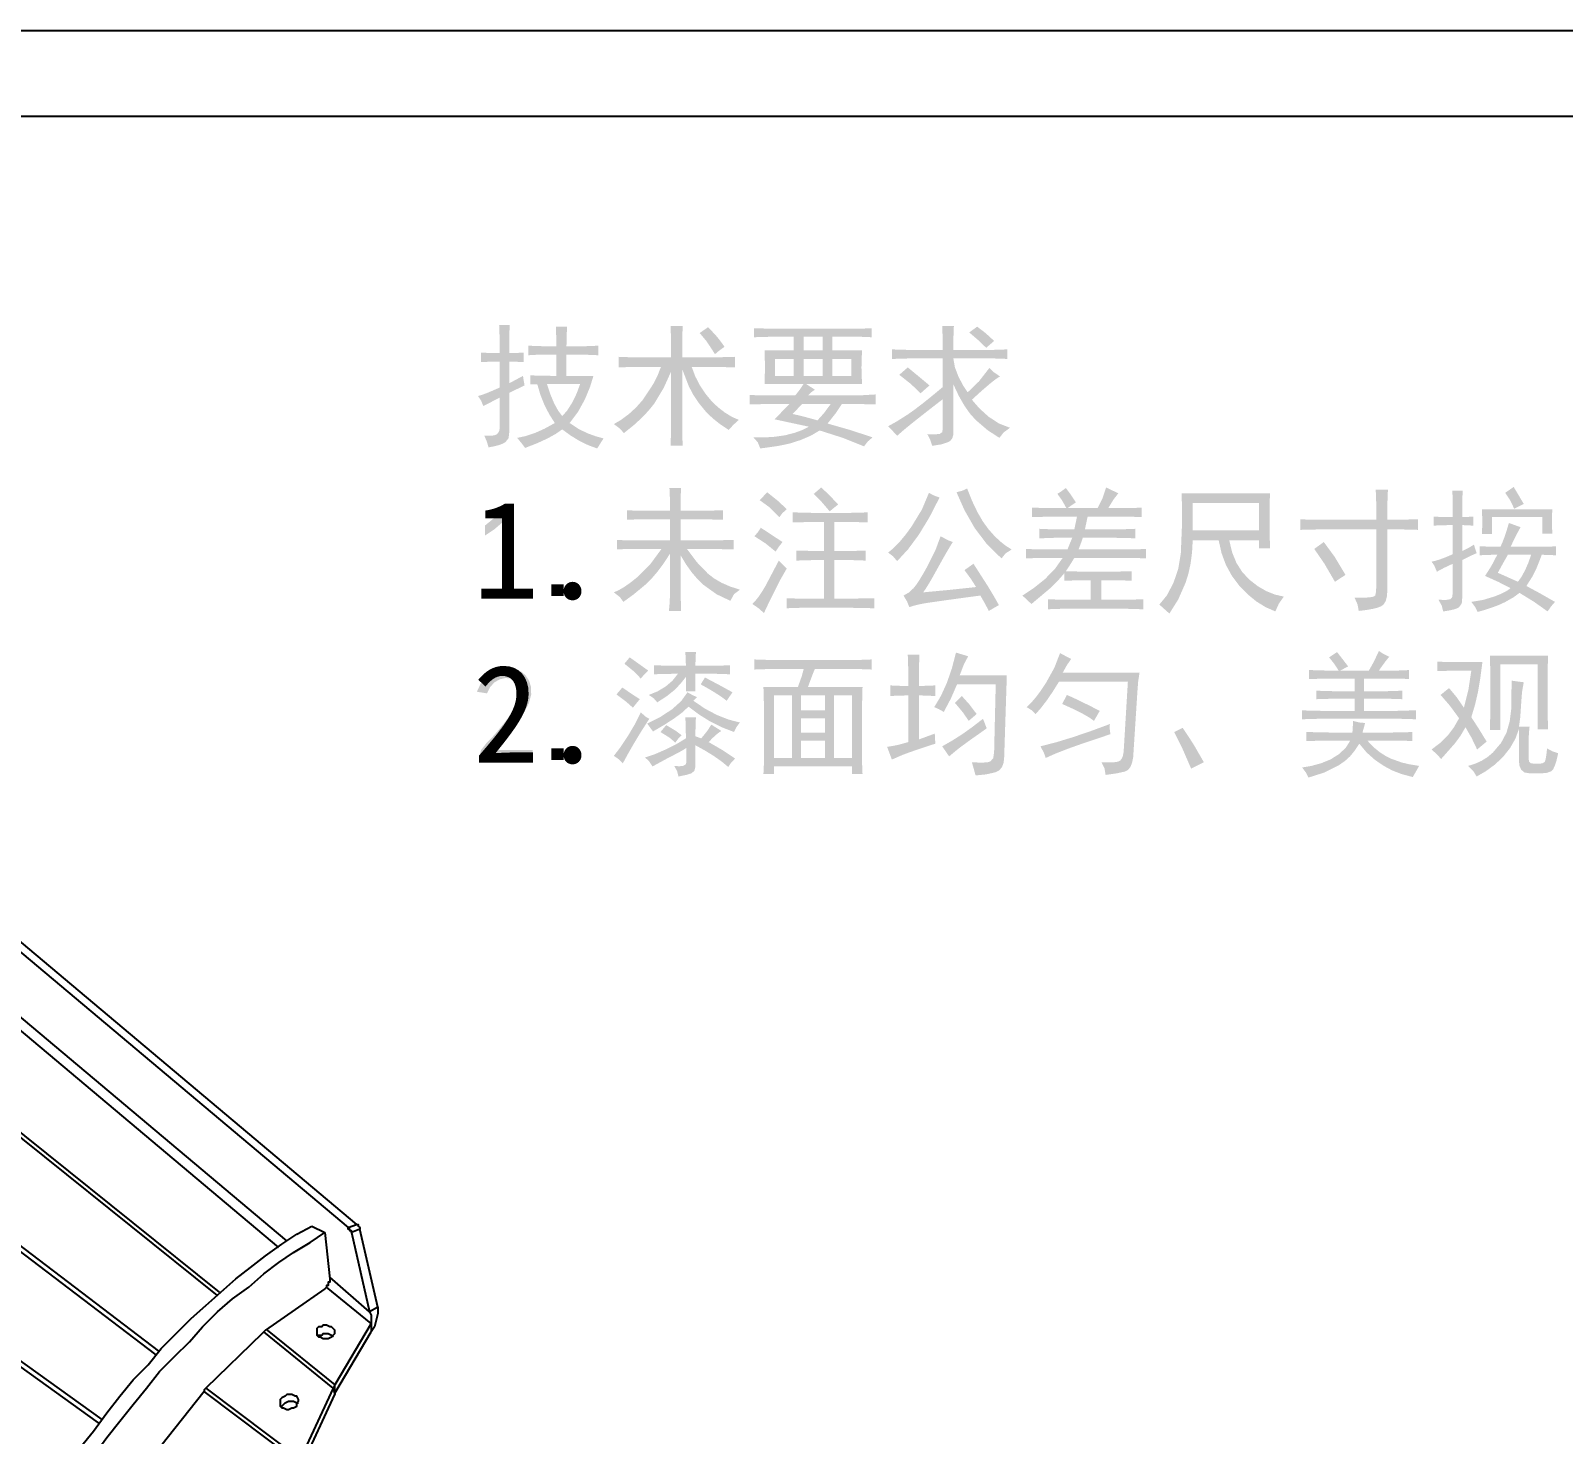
# Model space of a CAD drawing. Extents: x 3 to 592, y 5 to 207.
# Drawn here: x 522.35 to 555.05, y 176.71 to 206.65 of the extents above; entities that cross this region are included whole.
import ezdxf

# ---------------------------------------------------------------- set-up
doc = ezdxf.new("R2010")
doc.units = 0
doc.layers.get('0').update_dxf_attribs({"linetype": 'CONTINUOUS'})
picture_1 = doc.add_image_def('image5.jpg', size_in_pixel=(760, 1236))

msp = doc.modelspace()

# ---------------------------------------------------------------- hatches: boundary and pattern name
h = msp.add_hatch(color=7)
h.paths.add_polyline_path([(533.017078, 199.300042), (533.274219, 199.291636), (533.571049, 199.289017), (533.571049, 199.741014), (533.311426, 199.741014), (533.124702, 199.73812), (532.971878, 199.729438), (532.971878, 199.932837), (533.288827, 199.921812), (533.571049, 199.921812), (533.568224, 200.110673), (533.560025, 200.339634), (533.797047, 200.339634), (533.786023, 199.921812), (534.181244, 199.921812), (534.464018, 199.932837), (534.464018, 199.729438), (534.181244, 199.741014), (533.786023, 199.741014), (533.786023, 199.289017), (534.362043, 199.289017), (534.288593, 199.051581), (534.181244, 198.791821), (534.037377, 198.52896), (533.853822, 198.283049), (534.037239, 198.161507), (534.226444, 198.068076), (534.409999, 198.000621), (534.577017, 197.955076), (534.441418, 197.740654), (534.254659, 197.808556), (534.068107, 197.89899), (533.881762, 198.011955), (533.695624, 198.147451), (533.556907, 198.050729), (533.378813, 197.952458), (533.161238, 197.85274), (532.904078, 197.751678), (532.838828, 197.839321), (532.734304, 197.966652), (532.912416, 198.003514), (533.107477, 198.068076), (533.316663, 198.161507), (533.537425, 198.283049), (533.416407, 198.474459), (533.313838, 198.67579), (533.229769, 198.887044), (533.164252, 199.108219), (533.017078, 199.108219)])
h.paths.add_polyline_path([(532.858879, 199.289017), (532.87259, 199.19848), (532.892503, 199.085619), (532.565081, 198.92742), (532.565081, 198.079651), (532.550612, 197.961002), (532.485706, 197.876253), (532.429051, 197.843791), (532.349969, 197.814172), (532.248356, 197.787343), (532.124109, 197.763253), (532.090071, 197.881971), (532.033709, 198.011852), (532.135624, 198.009983), (532.215679, 198.015917), (532.273927, 198.029602), (532.31042, 198.050988), (532.348867, 198.106385), (532.361683, 198.17005), (532.361683, 198.825445), (532.01111, 198.644647), (531.965979, 198.760402), (531.898111, 198.859621), (531.969303, 198.879266), (532.070365, 198.915914), (532.201193, 198.969614), (532.361683, 199.040419), (532.361683, 199.593839), (532.143746, 199.591014), (531.96591, 199.582815), (531.96591, 199.786214), (532.143746, 199.777532), (532.361683, 199.774638), (532.360959, 199.964609), (532.358789, 200.12776), (532.355171, 200.264143), (532.350107, 200.373809), (532.576105, 200.373809), (532.571127, 200.272515), (532.567699, 200.138922), (532.565718, 199.972981), (532.565081, 199.774638), (532.703229, 199.777532), (532.869903, 199.786214), (532.869903, 199.582815), (532.703229, 199.591014), (532.565081, 199.593839), (532.565081, 199.130819)])
h.paths.add_polyline_path([(533.36765, 199.119243), (533.443313, 198.893917), (533.523162, 198.70404), (533.607248, 198.54951), (533.695624, 198.430224), (533.798425, 198.54591), (533.904534, 198.712446), (534.002099, 198.910057), (534.079821, 199.119243)])
h = msp.add_hatch(color=7)
h.paths.add_polyline_path([(536.017735, 199.684239), (536.017735, 199.899213), (536.014842, 200.147742), (536.00616, 200.351209), (536.266334, 200.351209), (536.257652, 200.136373), (536.254758, 199.899213), (536.254758, 199.684239), (536.966928, 199.684239), (537.384749, 199.695814), (537.384749, 199.469816), (536.977952, 199.48084), (536.458156, 199.48084), (536.535878, 199.274548), (536.633443, 199.085619), (536.747958, 198.913157), (536.876529, 198.757646), (537.01764, 198.620669), (537.170327, 198.503536), (537.322807, 198.411483), (537.464124, 198.350849), (537.342581, 198.240537), (537.24915, 198.136426), (537.059808, 198.261828), (536.898577, 198.390536), (536.754572, 198.533163), (536.616355, 198.701422), (536.493296, 198.883323), (536.395869, 199.068531), (536.254758, 199.435641), (536.254758, 198.19265), (536.257652, 198.00882), (536.266334, 197.796878), (536.00616, 197.796878), (536.014842, 198.00882), (536.017735, 198.19265), (536.017735, 199.379417), (535.858985, 199.028844), (535.661099, 198.700871), (535.542174, 198.552456), (535.400926, 198.401561), (535.227362, 198.242122), (535.011216, 198.068627), (534.923642, 198.167019), (534.796794, 198.26045), (534.956302, 198.353881), (535.118703, 198.475424), (535.27387, 198.618051), (535.412501, 198.774734), (535.644011, 199.124755), (535.73448, 199.307139), (535.80221, 199.48084), (535.327614, 199.48084), (535.129659, 199.478015), (534.898217, 199.469816), (534.898217, 199.695814), (535.126834, 199.687133), (535.31659, 199.684239)])
h.paths.add_polyline_path([(536.808729, 200.328609), (536.977952, 200.147811), (537.062771, 200.04308), (537.158751, 199.910237), (537.034314, 199.819769), (536.955353, 199.752038), (536.852069, 199.912786), (536.769042, 200.03426), (536.627931, 200.204035)])
h = msp.add_hatch(color=7)
h.paths.add_polyline_path([(539.91026, 200.294434), (540.090989, 200.297328), (540.294457, 200.30601), (540.294457, 200.113635), (540.090989, 200.122317), (539.91026, 200.125211), (539.458263, 200.125211), (539.458263, 199.831413), (540.091058, 199.831413), (540.080034, 199.469816), (540.091058, 199.119243), (538.892716, 199.119243), (539.003442, 199.04855), (539.085642, 198.99522), (538.997585, 198.930038), (538.938467, 198.870645), (540.000659, 198.870645), (540.384856, 198.893245), (540.384856, 198.678822), (539.989635, 198.689846), (539.661662, 198.689846), (539.528888, 198.489411), (539.35684, 198.272025), (539.850797, 198.130638), (540.317057, 197.977676), (540.215288, 197.890446), (540.136258, 197.785853), (539.683986, 197.966514), (539.187065, 198.124851), (539.007507, 198.01757), (538.78578, 197.921452), (538.548207, 197.845385), (538.322208, 197.797429), (538.111438, 197.766354), (537.920924, 197.740654), (537.867249, 197.873428), (537.7743, 197.977676), (537.994235, 197.975196), (538.225746, 197.989252), (538.451813, 198.02198), (538.655142, 198.074139), (538.827535, 198.137735), (538.961067, 198.204226), (538.226297, 198.362424), (538.542695, 198.689846), (538.068098, 198.689846), (537.694925, 198.678822), (537.694925, 198.88222), (537.901149, 198.873539), (538.068098, 198.870645), (538.666718, 198.870645), (538.768279, 199.000525), (538.847517, 199.119243), (538.011323, 199.119243), (538.022899, 199.469816), (538.011323, 199.831413), (538.633094, 199.831413), (538.633094, 200.125211), (538.192122, 200.125211), (537.785325, 200.113635), (537.785325, 200.30601), (538.181097, 200.294434)])
h.paths.add_polyline_path([(538.610494, 198.475424), (538.711349, 198.453926), (538.833598, 198.424161), (538.977138, 198.386127), (539.141866, 198.339825), (539.280358, 198.494992), (539.424639, 198.689846), (538.813892, 198.689846)])
h.paths.add_polyline_path([(539.254865, 199.289017), (539.254865, 199.650615), (538.847517, 199.650615), (538.847517, 199.289017)])
h.paths.add_polyline_path([(539.86506, 199.289017), (539.86506, 199.650615), (539.458263, 199.650615), (539.458263, 199.289017)])
h.paths.add_polyline_path([(538.633094, 199.289017), (538.633094, 199.650615), (538.237321, 199.650615), (538.237321, 199.289017)])
h.paths.add_polyline_path([(539.254865, 199.831413), (539.254865, 200.125211), (538.847517, 200.125211), (538.847517, 199.831413)])
h = msp.add_hatch(color=7)
h.paths.add_polyline_path([(540.729207, 199.854013), (541.113405, 199.842437), (541.81455, 199.842437), (541.811381, 200.13341), (541.802424, 200.351209), (542.051573, 200.351209), (542.043167, 200.13341), (542.040549, 199.842437), (542.842567, 199.842437), (543.19314, 199.854013), (543.19314, 199.650615), (543.003797, 199.658814), (542.842567, 199.661639), (542.040549, 199.661639), (542.072726, 199.475121), (542.147484, 199.277442), (542.244981, 199.090993), (542.345371, 198.938444), (542.585425, 199.170024), (542.808943, 199.45824), (542.904785, 199.367634), (543.034941, 199.277442), (542.946592, 199.220916), (542.817211, 199.119174), (542.646903, 198.972267), (542.43577, 198.780246), (542.59831, 198.593866), (542.791855, 198.418648), (543.010481, 198.274712), (543.249364, 198.181626), (543.113627, 198.082407), (543.023365, 197.966652), (542.773252, 198.129123), (542.520657, 198.345337), (542.395178, 198.484148), (542.273368, 198.657531), (542.155176, 198.865538), (542.040549, 199.108219), (542.040549, 198.102251), (542.037861, 198.024538), (542.019051, 197.960933), (541.984118, 197.911487), (541.933062, 197.876253), (541.787403, 197.828297), (541.588001, 197.796878), (541.551069, 197.915871), (541.486026, 198.046027), (541.648428, 198.041548), (541.751712, 198.051539), (541.804215, 198.089504), (541.81455, 198.17005), (541.81455, 198.791821), (541.604012, 198.628532), (541.425461, 198.489273), (541.278847, 198.374095), (541.164116, 198.283049), (540.984558, 198.135875), (540.842207, 198.011852), (540.649832, 198.21525), (540.830493, 198.315709), (541.056629, 198.458336), (541.197069, 198.556745), (541.370271, 198.688331), (541.576133, 198.853196), (541.81455, 199.051444), (541.81455, 199.661639), (541.113405, 199.661639), (540.729207, 199.650615)])
h.paths.add_polyline_path([(541.068205, 199.469816), (541.307984, 199.27193), (541.531226, 199.085619), (541.339403, 198.915845), (541.14131, 199.110837), (540.887406, 199.311617)])
h.paths.add_polyline_path([(542.548769, 200.339634), (542.729361, 200.201279), (542.910366, 200.034812), (542.741143, 199.887637), (542.58825, 200.037361), (542.379546, 200.21561)])
h = msp.add_hatch(color=7)
h.dxf.hatch_style = 2
h.paths.add_polyline_path([(535.995136, 196.410618), (535.994326, 196.568128), (535.991966, 196.70166), (535.988159, 196.811214), (535.983009, 196.89679), (536.232158, 196.89679), (536.22718, 196.815555), (536.223752, 196.707448), (536.221771, 196.572469), (536.221134, 196.410618), (536.71833, 196.410618), (537.125127, 196.422194), (537.125127, 196.218796), (536.71833, 196.22982), (536.221134, 196.22982), (536.221134, 195.777823), (536.887553, 195.777823), (537.351125, 195.789399), (537.351125, 195.586), (536.899129, 195.597025), (536.356733, 195.597025), (536.569778, 195.31308), (536.802666, 195.071717), (536.936525, 194.967425), (537.095086, 194.875277), (537.278451, 194.795222), (537.486724, 194.727207), (537.362287, 194.633845), (537.283326, 194.489633), (536.987668, 194.630606), (536.712267, 194.828631), (536.582042, 194.952852), (536.456778, 195.09976), (536.336476, 195.269301), (536.221134, 195.461426), (536.221134, 194.670432), (536.232158, 194.274659), (535.971985, 194.274659), (535.989348, 194.464071), (535.995136, 194.670432), (535.995136, 195.495601), (535.859855, 195.28837), (535.726074, 195.108166), (535.593842, 194.954936), (535.463213, 194.828631), (535.217646, 194.625094), (535.000192, 194.467033), (534.926605, 194.568733), (534.796794, 194.670432), (534.899423, 194.715606), (535.015488, 194.783362), (535.144989, 194.873753), (535.287926, 194.986829), (535.569046, 195.263402), (535.813786, 195.597025), (535.24879, 195.597025), (535.028373, 195.5942), (534.864593, 195.586), (534.864593, 195.789399), (535.050628, 195.780717), (535.27139, 195.777823), (535.995136, 195.777823), (535.995136, 196.22982), (535.519988, 196.22982), (535.274077, 196.226995), (535.079016, 196.218796), (535.079016, 196.422194), (535.268358, 196.413512), (535.497388, 196.410618)])
h = msp.add_hatch(color=7)
h.paths.add_polyline_path([(539.718437, 196.365419), (539.949878, 196.368313), (540.215633, 196.376994), (540.215633, 196.16202), (539.941128, 196.170702), (539.729461, 196.173596), (539.503463, 196.173596), (539.503463, 195.551825), (539.718437, 195.551825), (539.927278, 195.554719), (540.170433, 195.563401), (540.170433, 195.348427), (539.933066, 195.357108), (539.718437, 195.360002), (539.503463, 195.360002), (539.503463, 194.534833), (539.786236, 194.534833), (540.351232, 194.546408), (540.351232, 194.331434), (539.797261, 194.342459), (538.972642, 194.342459), (538.703649, 194.33984), (538.485919, 194.331434), (538.485919, 194.546408), (538.70048, 194.537727), (538.983667, 194.534833), (539.277465, 194.534833), (539.277465, 195.360002), (539.096666, 195.360002), (538.689318, 195.348427), (538.689318, 195.563401), (539.108241, 195.551825), (539.277465, 195.551825), (539.277465, 196.173596), (539.063042, 196.173596), (538.610494, 196.16202), (538.610494, 196.376994), (539.074066, 196.365419)])
h.paths.add_polyline_path([(538.485919, 195.179203), (538.354592, 194.948933), (538.209209, 194.66492), (538.138817, 194.521147), (538.080569, 194.400681), (538.034414, 194.303469), (538.000299, 194.22946), (537.881581, 194.334122), (537.751701, 194.421834), (537.815797, 194.488617), (537.88413, 194.575761), (537.956804, 194.683368), (538.033923, 194.811543), (538.316696, 195.348427)])
h.paths.add_polyline_path([(537.932499, 196.049021), (538.178066, 195.888135), (538.39552, 195.744199), (538.324896, 195.653662), (538.248897, 195.540801), (538.028273, 195.718568), (537.7969, 195.868223), (537.8647, 195.947253)])
h.paths.add_polyline_path([(538.068098, 196.806391), (538.308015, 196.614224), (538.485919, 196.444794), (538.395451, 196.362594), (538.327721, 196.275019), (538.127285, 196.478349), (537.909899, 196.636617)])
h.paths.add_polyline_path([(539.063042, 196.772216), (539.221241, 196.907815), (539.384883, 196.755335), (539.582838, 196.546217), (539.402039, 196.399594), (539.220965, 196.611123)])
h = msp.add_hatch(color=7)
h.paths.add_polyline_path([(542.526169, 194.783431), (542.418613, 194.952861), (542.277571, 195.145028), (542.469945, 195.280627), (542.785792, 194.788943), (542.916016, 194.570111), (543.012341, 194.399234), (542.797367, 194.274659), (542.71813, 194.42459), (542.616569, 194.602632), (542.265789, 194.555297), (541.97082, 194.514989), (541.731661, 194.481709), (541.548313, 194.455458), (541.403826, 194.432324), (541.28125, 194.40764), (541.180584, 194.381509), (541.101829, 194.354034), (541.053873, 194.472752), (540.977806, 194.602632), (541.087704, 194.664575), (541.192228, 194.760831), (541.249072, 194.832661), (541.317905, 194.935704), (541.398727, 195.06996), (541.491538, 195.235427), (541.659728, 195.574356), (541.7688, 195.868223), (541.918523, 195.786367), (542.028973, 195.744199), (541.961596, 195.635894), (541.883521, 195.503663), (541.794801, 195.347557), (541.695488, 195.167628), (541.598018, 194.99235), (541.515585, 194.851024), (541.448139, 194.7437), (541.395627, 194.670432), (541.938367, 194.721144)])
h.paths.add_polyline_path([(542.334346, 196.885215), (542.443272, 196.61474), (542.555866, 196.379613), (542.672078, 196.179831), (542.791855, 196.015397), (542.913717, 195.878231), (543.03625, 195.761011), (543.159507, 195.663636), (543.283539, 195.586), (543.150421, 195.498082), (543.068565, 195.393626), (542.754855, 195.698793), (542.491994, 196.049021), (542.277433, 196.424812), (542.108348, 196.806391), (542.226722, 196.837328)])
h.paths.add_polyline_path([(541.7462, 196.693392), (541.528401, 196.269576), (541.305227, 195.902398), (541.076198, 195.591581), (540.842207, 195.337402), (540.748707, 195.444545), (540.649832, 195.518201), (540.76992, 195.620408), (540.89285, 195.746749), (541.01857, 195.89717), (541.147029, 196.071621), (541.370202, 196.438799), (541.520201, 196.794815), (541.616044, 196.74121)])
h = msp.add_hatch(color=7)
h.dxf.hatch_style = 2
h.paths.add_polyline_path([(545.560451, 196.783791), (545.455445, 196.648123), (545.345477, 196.467394), (545.616675, 196.467394), (545.862379, 196.470012), (546.057648, 196.478418), (546.057648, 196.275019), (545.856798, 196.283701), (545.616675, 196.286595), (544.905056, 196.286595), (544.848281, 196.015397), (545.470052, 196.015397), (545.707212, 196.018015), (545.922049, 196.026421), (545.922049, 195.823023), (545.704319, 195.831705), (545.458477, 195.834598), (544.803082, 195.834598), (544.763394, 195.721255), (544.712131, 195.586), (545.74125, 195.586), (545.966973, 195.588619), (546.148047, 195.597025), (546.148047, 195.393626), (545.975379, 195.402308), (545.752274, 195.405202), (544.621732, 195.405202), (544.525751, 195.249346), (544.440933, 195.122428), (544.825681, 195.111404), (545.470052, 195.111404), (545.842674, 195.122428), (545.842674, 194.91903), (545.492652, 194.930605), (545.198854, 194.930605), (545.198854, 194.512233), (545.684475, 194.512233), (545.743696, 194.512948), (545.831236, 194.515058), (545.947094, 194.518512), (546.091272, 194.523257), (546.091272, 194.308835), (545.96053, 194.313813), (545.85108, 194.317241), (545.76292, 194.319222), (545.69605, 194.319859), (544.373134, 194.319859), (544.203566, 194.317241), (544.056736, 194.308835), (544.056736, 194.523257), (544.384709, 194.512233), (544.972856, 194.512233), (544.972856, 194.930605), (544.825681, 194.930605), (544.407309, 194.91903), (544.407309, 195.077229), (544.27295, 194.921786), (544.096424, 194.749807), (543.706714, 194.421834), (543.51434, 194.602632), (543.758529, 194.763863), (543.994449, 194.953205), (544.204875, 195.167835), (544.373134, 195.405202), (544.023112, 195.405202), (543.785469, 195.402308), (543.593715, 195.393626), (543.593715, 195.597025), (543.788294, 195.588619), (544.034136, 195.586), (544.475108, 195.586), (544.576532, 195.834598), (544.203911, 195.834598), (543.875937, 195.823023), (543.875937, 196.026421), (544.067829, 196.018015), (544.192335, 196.015397), (544.621732, 196.015397), (544.678507, 196.286595), (544.101936, 196.286595), (543.717739, 196.275019), (543.717739, 196.478418), (544.068312, 196.467394), (544.452509, 196.467394), (544.359009, 196.633861), (544.260134, 196.772216), (544.344953, 196.825821), (544.440933, 196.89679), (544.539738, 196.763741), (544.655907, 196.591417), (544.475108, 196.467394), (545.119479, 196.467394), (545.221041, 196.673341), (545.300278, 196.907815)])
h = msp.add_hatch(color=7)
h.paths.add_polyline_path([(551.063469, 196.218796), (551.063469, 196.557793), (551.051893, 196.862615), (551.312067, 196.862615), (551.300491, 196.557793), (551.300491, 196.218796), (551.50389, 196.218796), (551.955886, 196.22982), (551.955886, 196.003822), (551.515465, 196.015397), (551.300491, 196.015397), (551.300491, 194.727207), (551.292016, 194.594597), (551.266591, 194.49108), (551.224217, 194.416606), (551.164892, 194.371122), (551.08438, 194.341864), (550.978444, 194.316069), (550.847082, 194.293685), (550.690296, 194.274659), (550.662046, 194.41894), (550.599896, 194.557433), (550.784295, 194.555968), (550.919188, 194.563083), (551.004678, 194.578672), (551.040869, 194.602632), (551.05775, 194.678976), (551.063469, 194.795006), (551.063469, 196.015397), (549.932926, 196.015397), (549.446754, 196.003822), (549.446754, 196.22982), (549.62459, 196.221414), (549.842527, 196.218796)])
h.paths.add_polyline_path([(549.94395, 195.744199), (550.172636, 195.433383), (550.407522, 195.043605), (550.181524, 194.89643), (549.958144, 195.280627), (549.740552, 195.597025)])
h = msp.add_hatch(color=7)
h.paths.add_polyline_path([(554.142399, 196.060597), (554.052, 195.896335), (554.004044, 195.795944), (553.927976, 195.642224), (554.594396, 195.642224), (554.760931, 195.645118), (554.899769, 195.6538), (554.899769, 195.461426), (554.594396, 195.473001), (554.543477, 195.338574), (554.481396, 195.184716), (554.393822, 195.008189), (554.266974, 194.806031), (554.560496, 194.647694), (554.877169, 194.467033), (554.797863, 194.376496), (554.71897, 194.263635), (554.427653, 194.469789), (554.119799, 194.659407), (553.991228, 194.564598), (553.808914, 194.461521), (553.694089, 194.408174), (553.5588, 194.35555), (553.403047, 194.303546), (553.22683, 194.252059), (553.170193, 194.36244), (553.091231, 194.467033), (553.340932, 194.508099), (553.59394, 194.585545), (553.710315, 194.632467), (553.80478, 194.677322), (553.877333, 194.72011), (553.927976, 194.760831), (553.667872, 194.893605), (553.385029, 195.021005), (553.523591, 195.241008), (553.645203, 195.473001), (553.438566, 195.470107), (553.27203, 195.461426), (553.27203, 195.6538), (553.566379, 195.642224), (553.713002, 195.642224), (553.754042, 195.73327), (553.797821, 195.848448), (553.84439, 195.987707), (553.893801, 196.150996)])
h.paths.add_polyline_path([(552.695459, 196.557793), (552.692634, 196.712753), (552.684435, 196.840015), (552.910433, 196.840015), (552.901751, 196.715578), (552.898857, 196.568817), (552.898857, 196.275019), (553.136431, 196.286595), (553.136431, 196.094221), (552.898857, 196.105796), (552.898857, 195.551825), (553.034525, 195.619624), (553.147455, 195.687424), (553.204231, 195.506625), (553.071181, 195.447163), (552.898857, 195.360002), (552.898857, 194.569008), (552.887695, 194.43589), (552.831058, 194.354034), (552.780105, 194.327274), (552.706621, 194.303254), (552.610606, 194.282023), (552.49206, 194.263635), (552.460986, 194.387934), (552.390637, 194.512233), (552.555726, 194.509339), (552.644747, 194.523809), (552.682712, 194.56887), (552.695459, 194.659407), (552.695459, 195.280627), (552.50901, 195.192915), (552.356461, 195.111404), (552.299962, 195.24404), (552.243462, 195.325827), (552.326877, 195.344112), (552.42998, 195.376607), (552.552823, 195.423263), (552.695459, 195.484026), (552.695459, 196.105796), (552.475111, 196.102902), (552.288662, 196.094221), (552.288662, 196.286595), (552.463948, 196.277913), (552.695459, 196.275019)])
h.paths.add_polyline_path([(554.820394, 196.444794), (554.811988, 196.286319), (554.809369, 196.150996), (554.820394, 195.924998), (554.605971, 195.924998), (554.605971, 196.275019), (553.532204, 196.275019), (553.532204, 195.913422), (553.31723, 195.913422), (553.328254, 196.16202), (553.31723, 196.444794)])
h.paths.add_polyline_path([(553.656778, 195.088804), (554.086175, 194.89643), (554.163061, 195.004425), (554.235761, 195.136553), (554.304224, 195.292762), (554.368397, 195.473001), (553.871201, 195.473001), (553.772258, 195.297646)])
h.paths.add_polyline_path([(553.995776, 196.91939), (554.210198, 196.557793), (554.0068, 196.455818), (553.919157, 196.636479), (553.814977, 196.794815)])
h = msp.add_hatch(color=7)
h.dxf.hatch_style = 2
h.paths.add_polyline_path([(532.417907, 196.16202), (532.251233, 196.018015), (532.045285, 195.879798), (532.045285, 196.094221), (532.302014, 196.303269), (532.508306, 196.546217), (532.643905, 196.546217), (532.643905, 194.602632), (532.417907, 194.602632)])
h = msp.add_hatch(color=7)
h.paths.add_polyline_path([(548.797581, 196.783791), (548.789175, 196.602648), (548.786556, 196.399594), (548.786556, 195.981222), (548.797581, 195.6086), (548.560558, 195.6086), (548.560558, 195.777823), (547.927763, 195.777823), (547.988741, 195.521818), (548.081552, 195.296199), (548.206195, 195.100965), (548.362672, 194.936118), (548.537226, 194.801569), (548.716896, 194.697304), (548.901631, 194.623423), (549.091378, 194.580032), (548.984029, 194.427415), (548.91058, 194.263635), (548.705717, 194.352966), (548.509433, 194.473924), (548.321623, 194.626714), (548.142186, 194.811543), (547.98322, 195.022288), (547.856863, 195.253549), (547.763061, 195.505377), (547.701765, 195.777823), (547.147242, 195.777823), (547.133384, 195.526271), (547.103352, 195.29172), (547.057093, 195.074223), (546.994555, 194.87383), (546.837804, 194.517814), (546.650046, 194.218435), (546.551103, 194.306078), (546.435623, 194.410258), (546.594787, 194.604148), (546.734933, 194.868318), (546.839457, 195.174656), (546.893132, 195.49505), (546.921244, 196.173596), (546.918419, 196.501018), (546.910219, 196.783791)])
h.paths.add_polyline_path([(548.560558, 195.992797), (548.560558, 196.580393), (547.147242, 196.580393), (547.147242, 195.992797)])
h = msp.add_hatch(color=7)
h.dxf.hatch_style = 2
h.paths.add_polyline_path([(533.726137, 194.591608), (533.465963, 194.591608), (533.465963, 194.840206), (533.726137, 194.840206)])
h = msp.add_hatch(color=7)
h.paths.add_polyline_path([(536.085535, 190.967415), (536.19912, 190.959663), (536.280252, 190.970309), (536.328931, 190.999351), (536.345157, 191.04679), (536.345157, 191.351612), (536.243389, 191.288084), (536.096559, 191.210501), (535.892678, 191.104254), (535.621412, 190.955839), (535.553681, 191.060708), (535.463213, 191.148213), (535.677842, 191.220147), (535.915209, 191.3235), (536.144308, 191.440495), (536.334133, 191.55501), (536.331239, 191.814702), (536.322557, 192.007007), (536.548556, 192.007007), (536.54015, 191.843296), (536.537531, 191.60021), (536.661555, 191.55501), (536.79426, 191.718652), (536.876529, 191.848808), (537.090952, 191.713209), (537.039895, 191.681368), (536.977677, 191.631285), (536.904296, 191.562908), (536.819754, 191.476186), (537.107833, 191.309168), (537.384749, 191.125614), (537.302756, 191.041002), (537.238126, 190.944815), (537.100985, 191.058408), (536.938472, 191.1735), (536.750636, 191.290143), (536.537531, 191.408387), (536.537531, 190.955839), (536.516172, 190.862891), (536.452644, 190.809216), (536.340954, 190.775316), (536.175934, 190.741417), (536.147478, 190.854622)])
h.paths.add_polyline_path([(537.27175, 192.922575), (537.076896, 192.930775), (536.921728, 192.9336), (536.537531, 192.9336), (536.537531, 192.560978), (536.334133, 192.560978), (536.334133, 192.8658), (536.215139, 192.715732), (536.084984, 192.583027), (535.926716, 192.456109), (535.723386, 192.323404), (535.64973, 192.408085), (535.542588, 192.481603), (535.734549, 192.560634), (535.904185, 192.662402), (536.048535, 192.786425), (536.164359, 192.9336), (535.884341, 192.930775), (535.655587, 192.922575), (535.655587, 193.114398), (536.02876, 193.103374), (536.334133, 193.103374), (536.331239, 193.233116), (536.322557, 193.397172), (536.548556, 193.397172), (536.54015, 193.238697), (536.537531, 193.103374), (536.944328, 193.103374), (537.27175, 193.114398)])
h.paths.add_polyline_path([(537.36215, 191.690609), (537.096464, 191.793549), (536.842353, 191.92212), (536.604986, 192.070534), (536.390357, 192.233005), (536.264611, 192.114287), (536.090496, 191.984407), (535.877038, 191.845983), (535.632987, 191.702185), (535.508413, 191.871408), (535.793735, 192.015344), (536.039784, 192.17623), (536.234983, 192.351516), (536.367757, 192.538378), (536.486406, 192.473128), (536.571156, 192.436404), (536.492332, 192.35758), (536.749129, 192.184843), (537.000552, 192.052206), (537.246119, 191.95595), (537.486724, 191.894008), (537.410174, 191.792308)])
h.paths.add_polyline_path([(535.553612, 191.973383), (535.374261, 191.692125), (535.220127, 191.436499), (535.091556, 191.211672), (534.988617, 191.023639), (534.895186, 191.114176), (534.796794, 191.182389), (534.932048, 191.358571), (535.09004, 191.594698), (535.245483, 191.855974), (535.372814, 192.108982), (535.474375, 192.018445)])
h.paths.add_polyline_path([(536.74093, 192.854776), (537.051471, 192.690583), (537.328525, 192.538378), (537.203951, 192.35758), (537.101433, 192.434362), (536.97499, 192.518328), (536.824672, 192.609425), (536.650531, 192.707601)])
h.paths.add_polyline_path([(535.372814, 192.832176), (535.21744, 192.990168), (535.022792, 193.148574), (535.135791, 193.284173), (535.531012, 193.001399), (535.440544, 192.913687)])
h.paths.add_polyline_path([(534.977592, 192.639802), (535.177752, 192.504134), (535.350214, 192.391204), (535.20359, 192.210405), (535.053522, 192.34311), (534.853018, 192.493179)])
h.paths.add_polyline_path([(535.915209, 191.837784), (536.110477, 191.721615), (536.243734, 191.62281), (536.175934, 191.555079), (536.108135, 191.464611), (535.98356, 191.572029), (535.791186, 191.690609)])
h = msp.add_hatch(color=7)
h.paths.add_polyline_path([(543.12534, 191.159789), (543.113661, 191.03754), (543.078625, 190.942059), (543.02023, 190.87345), (542.938478, 190.831816), (542.739214, 190.786754), (542.515145, 190.764016), (542.43577, 191.04679), (542.578914, 191.039142), (542.692499, 191.039348), (542.776524, 191.04741), (542.830991, 191.063326), (542.890523, 191.132504), (542.910366, 191.261213), (542.944542, 192.707601), (542.119372, 192.707601), (541.989286, 192.408292), (541.83715, 192.120006), (541.729181, 192.179262), (541.633201, 192.221981), (541.77656, 192.464025), (541.901573, 192.738676), (542.008294, 193.045884), (542.096773, 193.385596), (542.356946, 193.306772), (542.266547, 193.136998), (542.176148, 192.899976), (543.181564, 192.899976)])
h.paths.add_polyline_path([(541.079229, 192.673977), (541.079229, 193.012975), (541.068205, 193.340397), (541.316803, 193.340397), (541.305227, 193.012975), (541.305227, 192.673977), (541.373027, 192.673977), (541.6558, 192.685002), (541.6558, 192.459003), (541.373027, 192.470579), (541.305227, 192.470579), (541.305227, 191.53241), (541.644225, 191.656985), (541.6558, 191.442011), (541.391208, 191.354885), (541.185269, 191.285328), (541.037931, 191.233342), (540.949142, 191.198925), (540.729207, 191.103014), (540.627233, 191.374212), (540.762901, 191.396605), (540.875831, 191.419411), (541.079229, 191.476186), (541.079229, 192.470579), (541.023005, 192.470579), (540.878656, 192.467685), (540.695032, 192.459003), (540.695032, 192.685002), (540.875762, 192.676596), (541.01143, 192.673977)])
h.paths.add_polyline_path([(542.752168, 191.769984), (542.598378, 191.659534), (542.385058, 191.509811), (542.154788, 191.340312), (541.950149, 191.170813), (541.802424, 191.385787), (542.018776, 191.509811), (542.215284, 191.633834), (542.42323, 191.780871), (542.673344, 191.973383)])
h.paths.add_polyline_path([(542.221347, 192.459003), (542.379339, 192.283648), (542.537745, 192.074806), (542.367971, 191.928183), (542.249184, 192.103125), (542.074173, 192.31238)])
h = msp.add_hatch(color=7)
h.paths.add_polyline_path([(544.553932, 193.249997), (544.458021, 193.108886), (544.373134, 192.9562), (546.012448, 192.9562), (545.983854, 192.769751), (545.967248, 192.549403), (545.876849, 191.148213), (545.853267, 191.032148), (545.81718, 190.943575), (545.768483, 190.882493), (545.707075, 190.848904), (545.534751, 190.810732), (545.289253, 190.775041), (545.266585, 190.910915), (545.198854, 191.04679), (545.318433, 191.043086), (545.417549, 191.04362), (545.4962, 191.048495), (545.554388, 191.057814), (545.597796, 191.078898), (545.632109, 191.119826), (545.657327, 191.180597), (545.67345, 191.261213), (545.76385, 192.764377), (544.29431, 192.764377), (544.16151, 192.551676), (544.034343, 192.365848), (543.91286, 192.206891), (543.797114, 192.074806), (543.709195, 192.156662), (543.60474, 192.221981), (543.702098, 192.317048), (543.80235, 192.43351), (543.905496, 192.571262), (544.011536, 192.730201), (544.195229, 193.060655), (544.31691, 193.374572), (544.44927, 193.303603)])
h.paths.add_polyline_path([(543.898537, 191.385787), (544.243047, 191.474326), (544.599132, 191.583122), (544.975336, 191.711831), (545.379653, 191.860384), (545.376483, 191.761165), (545.390677, 191.64541), (545.219525, 191.586292), (545.023568, 191.521386), (544.788819, 191.442149), (544.50322, 191.340588), (544.224719, 191.233101), (544.011536, 191.137189), (543.97178, 191.249913)])
h.paths.add_polyline_path([(545.040655, 191.928183), (544.938741, 192.001581), (544.791713, 192.086244), (544.599519, 192.182276), (544.362109, 192.28978), (544.463533, 192.481603), (544.579288, 192.43065), (544.734731, 192.357166), (544.929861, 192.261151), (545.164679, 192.142606)])
h = msp.add_hatch(color=7)
h.paths.add_polyline_path([(551.345691, 193.295197), (551.310456, 193.259755), (551.26101, 193.198941), (551.197405, 193.112805), (551.119692, 193.001399), (551.41349, 193.001399), (551.613995, 193.004293), (551.764063, 193.012975), (551.764063, 192.820601), (551.613995, 192.829282), (551.41349, 192.832176), (550.803295, 192.832176), (550.803295, 192.560978), (551.266867, 192.560978), (551.616889, 192.572002), (551.616889, 192.391204), (551.266867, 192.402779), (550.803295, 192.402779), (550.803295, 192.142606), (551.515465, 192.142606), (551.910686, 192.154181), (551.910686, 191.961807), (551.727132, 191.970489), (551.515465, 191.973383), (549.887726, 191.973383), (549.666965, 191.970489), (549.480929, 191.961807), (549.480929, 192.154181), (549.666965, 192.1455), (549.887726, 192.142606), (550.599896, 192.142606), (550.599896, 192.402779), (550.169949, 192.402779), (549.785752, 192.391204), (549.785752, 192.572002), (550.169949, 192.560978), (550.599896, 192.560978), (550.599896, 192.832176), (550.023325, 192.832176), (549.627553, 192.820601), (549.627553, 193.012975), (550.023325, 193.001399), (550.260348, 193.001399), (550.175599, 193.134104), (550.056949, 193.284173), (550.226724, 193.397172), (550.463746, 193.091798), (550.294523, 193.001399), (550.90527, 193.001399), (551.009381, 193.184954), (551.119692, 193.419772), (551.221323, 193.35459)])
h.paths.add_polyline_path([(549.480929, 190.933239), (549.678265, 190.967553), (549.887175, 191.02419), (550.090642, 191.107355), (550.271372, 191.221525), (550.415584, 191.358433), (550.508946, 191.509811), (550.091125, 191.509811), (549.571329, 191.498786), (549.571329, 191.690609), (550.091125, 191.679585), (550.554697, 191.679585), (550.563378, 191.814839), (550.566272, 191.928183), (550.704352, 191.894214), (550.825895, 191.882983), (550.769671, 191.679585), (551.323091, 191.679585), (551.597114, 191.682203), (551.831863, 191.690609), (551.831863, 191.498786), (551.600008, 191.506986), (551.334666, 191.509811), (550.871094, 191.509811), (551.005178, 191.368355), (551.13678, 191.261213), (551.259563, 191.181838), (551.368291, 191.125614), (551.605864, 191.040726), (551.76675, 191.002624), (551.978486, 190.967415), (551.842887, 190.729841), (551.602833, 190.793851), (551.402466, 190.871503), (551.220083, 190.970171), (551.034805, 191.09695), (550.85821, 191.253978), (550.701871, 191.442011), (550.600999, 191.289462), (550.503434, 191.170813), (550.394707, 191.072008), (550.260348, 190.97899), (549.955526, 190.826304), (549.616528, 190.718817), (549.565265, 190.823341)])
h = msp.add_hatch(color=7)
h.paths.add_polyline_path([(553.328254, 193.182198), (553.281539, 192.8288), (553.232343, 192.537827), (553.171502, 192.275311), (553.091231, 192.007007), (553.252049, 191.758478), (553.418653, 191.487211), (553.215255, 191.317988), (553.096537, 191.566448), (552.966657, 191.792584), (552.86482, 191.615713), (552.740659, 191.447523), (552.446861, 191.114589), (552.362111, 191.210501), (552.243462, 191.317988), (552.438593, 191.467298), (552.594035, 191.62281), (552.721021, 191.79224), (552.831058, 191.984407), (552.636341, 192.249955), (552.435836, 192.481603), (552.616635, 192.628778), (552.774627, 192.439022), (552.933033, 192.210405), (553.028875, 192.588746), (553.091231, 193.001399), (552.740659, 193.001399), (552.368037, 192.990375), (552.368037, 193.193773), (552.537467, 193.185092), (552.729634, 193.182198)])
h.paths.add_polyline_path([(554.312173, 191.137189), (554.324713, 191.057952), (554.362885, 191.02419), (554.426206, 191.015508), (554.515572, 191.012614), (554.607211, 191.022536), (554.656683, 191.052302), (554.670343, 191.085177), (554.683279, 191.144148), (554.695595, 191.229268), (554.707395, 191.340588), (554.817707, 191.281125), (554.944968, 191.238613), (554.910345, 191.087502), (554.874275, 190.973134), (554.836758, 190.895455), (554.797794, 190.854416), (554.707257, 190.820654), (554.594396, 190.809216), (554.334773, 190.809216), (554.221636, 190.82906), (554.153975, 190.888591), (554.120006, 190.970515), (554.108775, 191.057814), (554.108775, 191.758409), (554.032225, 191.547913), (553.916401, 191.3461), (553.767986, 191.159238), (553.59394, 190.995527), (553.403219, 190.855863), (553.204231, 190.741417), (553.136362, 190.854622), (553.023432, 190.967415), (553.174732, 191.014854), (553.312751, 191.077796), (553.437438, 191.15624), (553.54874, 191.250188), (553.72692, 191.459099), (553.843089, 191.679585), (553.910751, 191.920948), (553.944513, 192.193318), (553.950576, 192.786976), (554.094443, 192.766995), (554.210198, 192.752801), (554.173336, 192.543615), (554.153423, 192.278205), (554.136473, 192.012381), (554.108775, 191.803608), (554.334773, 191.803608), (554.328994, 191.759081), (554.323267, 191.693365), (554.317642, 191.606566), (554.312173, 191.498786)])
h.paths.add_polyline_path([(554.729994, 193.317797), (554.725016, 193.201843), (554.721588, 193.035092), (554.719608, 192.817595), (554.71897, 192.549403), (554.719608, 192.278825), (554.721588, 192.054963), (554.725016, 191.877816), (554.729994, 191.747384), (554.503996, 191.747384), (554.503996, 193.136998), (553.713002, 193.136998), (553.713002, 191.735809), (553.487004, 191.735809), (553.492068, 191.886919), (553.495686, 192.069087), (553.497856, 192.282365), (553.49858, 192.526803), (553.497856, 192.775349), (553.495686, 192.990099), (553.492068, 193.17095), (553.487004, 193.317797)])
h = msp.add_hatch(color=7)
h.dxf.hatch_style = 2
h.paths.add_polyline_path([(531.92071, 191.148213), (531.96591, 191.309375), (532.078909, 191.453587), (532.157371, 191.530895), (532.245652, 191.627219), (532.343854, 191.742561), (532.452082, 191.87692), (532.555116, 192.012726), (532.638462, 192.132408), (532.702067, 192.235968), (532.74588, 192.323404), (532.79232, 192.470165), (532.796591, 192.594602), (532.761038, 192.697473), (532.689104, 192.780913), (532.59147, 192.833347), (532.480194, 192.8432), (532.364301, 192.814951), (532.254196, 192.752801), (532.159524, 192.653927), (532.090485, 192.515779), (531.875511, 192.549403), (531.97845, 192.773885), (532.107021, 192.928088), (532.261155, 193.019796), (532.440506, 193.058174), (532.643905, 193.052111), (532.735613, 193.024068), (532.830216, 192.973287), (532.91779, 192.895152), (532.988414, 192.786425), (533.030651, 192.649586), (533.033614, 192.487115), (532.981593, 192.295155), (532.858879, 192.069294), (532.76121, 191.930405), (532.626955, 191.756893), (532.456113, 191.548861), (532.248683, 191.306412), (533.062277, 191.306412), (533.062277, 191.103014), (531.92071, 191.103014)])
h = msp.add_hatch(color=7)
h.paths.add_polyline_path([(539.989635, 193.227397), (540.294457, 193.238973), (540.294457, 193.023999), (539.989635, 193.035575), (539.085642, 193.035575), (539.05939, 192.973141), (539.02611, 192.888331), (538.985803, 192.781094), (538.938467, 192.651377), (540.102634, 192.651377), (540.091058, 192.210405), (540.091058, 191.238613), (540.093952, 191.004071), (540.102634, 190.79764), (539.876636, 190.79764), (539.876636, 190.955839), (538.214721, 190.955839), (538.214721, 190.79764), (537.988723, 190.79764), (537.997405, 190.978715), (538.000299, 191.227588), (538.000299, 192.233005), (537.988723, 192.651377), (538.723493, 192.651377), (538.804935, 192.877169), (538.847517, 193.035575), (538.135898, 193.035575), (537.7969, 193.023999), (537.7969, 193.238973), (538.135898, 193.227397)])
h.paths.add_polyline_path([(538.598919, 191.137189), (538.598919, 192.470579), (538.214721, 192.470579), (538.214721, 191.137189)])
h.paths.add_polyline_path([(539.876636, 191.137189), (539.876636, 192.470579), (539.492438, 192.470579), (539.492438, 191.137189)])
h.paths.add_polyline_path([(539.300064, 191.137189), (539.300064, 191.509811), (538.791293, 191.509811), (538.791293, 191.137189)])
h.paths.add_polyline_path([(539.300064, 192.154181), (539.300064, 192.470579), (538.791293, 192.470579), (538.791293, 192.154181)])
h.paths.add_polyline_path([(539.300064, 191.679585), (539.300064, 191.984407), (538.791293, 191.984407), (538.791293, 191.679585)])
h = msp.add_hatch(color=7)
h.dxf.hatch_style = 2
h.paths.add_polyline_path([(547.113618, 190.91064), (546.932613, 191.326049), (546.752021, 191.690609), (546.932819, 191.781009), (547.158611, 191.439117), (547.384816, 191.04679)])
h = msp.add_hatch(color=7)
h.dxf.hatch_style = 2
h.paths.add_polyline_path([(533.726137, 191.091989), (533.465963, 191.091989), (533.465963, 191.340588), (533.726137, 191.340588)])

# ---------------------------------------------------------------- linework, layer by layer
at = {"color": 9}
msp.add_lwpolyline([(588.994237, 204.822778), (301.974237, 204.822778)], dxfattribs=at)
at = {"color": 7}
for points in [[(503.904237, 202.318056), (529.127848, 181.116111)], [(504.080626, 202.388611), (529.304237, 181.186667)], [(526.340904, 179.669722), (502.387293, 198.896111)], [(502.42257, 198.966667), (526.376181, 179.740278)], [(527.82257, 180.833889), (506.408959, 198.825556)], [(527.646181, 180.692778), (506.197293, 198.719722)], [(525.035626, 178.399722), (500.51757, 197.061667)], [(500.588126, 197.132222), (525.106181, 178.470278)], [(498.93007, 194.945), (523.871459, 177.023889)], [(523.800904, 176.953333), (498.894793, 194.874444)], [(529.127848, 181.116111), (529.304237, 181.186667)], [(529.304237, 181.186667), (529.339515, 181.186667), (529.339515, 181.151389), (529.374793, 181.116111), (529.374793, 181.080833)], [(522.178126, 174.413333), (522.42507, 174.836667), (522.672015, 175.224722), (522.918959, 175.648056), (523.165904, 176.036111), (523.412848, 176.424167), (523.69507, 176.776944), (523.977293, 177.165), (524.259515, 177.517778), (524.541737, 177.870556), (524.859237, 178.188056), (525.141459, 178.540833), (525.458959, 178.858333), (525.776459, 179.175833), (526.093959, 179.458056), (526.411459, 179.740278), (526.728959, 180.0225), (527.046459, 180.269444), (527.363959, 180.516389), (527.716737, 180.763333), (528.034237, 180.975), (528.351737, 181.151389)], [(522.248681, 173.848889), (522.460348, 174.272222), (522.707293, 174.660278), (522.918959, 175.083611), (523.165904, 175.471667), (523.448126, 175.859722), (523.69507, 176.247778), (523.977293, 176.635833), (524.259515, 176.988611), (524.541737, 177.341389), (524.823959, 177.694167), (525.106181, 178.046944), (525.423681, 178.364444), (525.741181, 178.681944), (526.023404, 178.999444), (526.340904, 179.316944), (526.658404, 179.599167), (527.011181, 179.846111), (527.328681, 180.128333), (527.646181, 180.375278), (527.963681, 180.586944), (528.316459, 180.798611), (528.633959, 181.010278)], [(528.351737, 181.151389), (528.633959, 181.010278)], [(528.633959, 181.010278), (528.739793, 180.0225)], [(529.198404, 181.010278), (529.198404, 181.045556), (529.163126, 181.045556), (529.163126, 181.080833), (529.127848, 181.080833), (529.127848, 181.116111)], [(529.374793, 181.080833), (529.198404, 181.010278)], [(529.198404, 181.010278), (529.586459, 179.316944)], [(529.762848, 179.422778), (529.374793, 181.080833)], [(528.739793, 180.0225), (528.739793, 179.987222), (528.739793, 179.951944), (528.704515, 179.951944), (528.704515, 179.916667), (528.704515, 179.881389), (528.669237, 179.881389), (528.669237, 179.846111), (528.633959, 179.810833)], [(529.586459, 179.316944), (528.739793, 180.057778)], [(528.633959, 179.810833), (527.363959, 178.928889)], [(529.621737, 179.07), (528.669237, 179.846111)], [(529.762848, 179.422778), (529.586459, 179.316944)], [(529.586459, 179.316944), (529.621737, 179.246389), (529.621737, 179.175833), (529.621737, 179.105278), (529.621737, 179.07)], [(529.762848, 179.422778), (529.762848, 179.281667), (529.72757, 179.140556), (529.692293, 178.999444), (529.621737, 178.893611)], [(527.363959, 178.928889), (527.328681, 178.893611), (527.293404, 178.858333)], [(528.810348, 177.694167), (527.328681, 178.893611)], [(527.399237, 178.928889), (528.845626, 177.764722)], [(529.621737, 179.07), (528.845626, 177.764722)], [(528.845626, 177.588333), (529.621737, 178.893611)], [(529.621737, 179.07), (529.621737, 178.893611)], [(527.293404, 178.858333), (526.093959, 177.694167)], [(528.492848, 178.787778), (528.492848, 178.823056), (528.563404, 178.823056), (528.598681, 178.858333), (528.669237, 178.858333), (528.704515, 178.858333), (528.77507, 178.823056), (528.810348, 178.787778)], [(526.058681, 177.623611), (524.96507, 176.247778)], [(526.093959, 177.694167), (526.058681, 177.658889), (526.058681, 177.623611)], [(528.069515, 176.106667), (526.058681, 177.623611)], [(526.093959, 177.694167), (528.104793, 176.177222)], [(528.810348, 177.694167), (528.104793, 176.177222)], [(528.845626, 177.764722), (528.810348, 177.694167)], [(528.810348, 177.694167), (528.845626, 177.553056)], [(528.845626, 177.588333), (528.845626, 177.764722)], [(528.845626, 177.588333), (528.845626, 177.553056)], [(527.716737, 177.270833), (527.716737, 177.306111), (527.752015, 177.341389)], [(527.752015, 177.341389), (527.787293, 177.376667), (527.857848, 177.411944), (527.928404, 177.411944), (527.963681, 177.411944), (528.034237, 177.376667), (528.069515, 177.376667)], [(528.14007, 176.036111), (528.845626, 177.553056)]]:
    msp.add_lwpolyline(points, dxfattribs=at)
for points in [[(528.77507, 178.999444), (528.739793, 178.999444), (528.669237, 179.034722), (528.598681, 179.034722), (528.563404, 178.999444), (528.492848, 178.999444), (528.45757, 178.964167), (528.45757, 178.928889), (528.45757, 178.858333), (528.45757, 178.823056), (528.492848, 178.787778), (528.528126, 178.787778), (528.598681, 178.7525), (528.633959, 178.7525), (528.704515, 178.7525), (528.77507, 178.787778), (528.810348, 178.823056), (528.845626, 178.858333), (528.845626, 178.893611), (528.845626, 178.928889), (528.810348, 178.964167)], [(527.998959, 177.517778), (527.928404, 177.553056), (527.893126, 177.553056), (527.82257, 177.553056), (527.787293, 177.517778), (527.716737, 177.4825), (527.681459, 177.447222), (527.681459, 177.411944), (527.681459, 177.376667), (527.681459, 177.306111), (527.716737, 177.270833), (527.752015, 177.270833), (527.82257, 177.235556), (527.857848, 177.235556), (527.928404, 177.270833), (527.963681, 177.270833), (528.034237, 177.306111), (528.034237, 177.376667), (528.069515, 177.411944), (528.069515, 177.447222), (528.034237, 177.517778)]]:
    msp.add_lwpolyline(points, close=True, dxfattribs=at)

# ---------------------------------------------------------------- texts
at = {"color": 7, "char_height": 2.088483, "attachment_point": 1}
for s, insert in [('{\\fSimHei|b0|i0|c0;1.}', (531.785119, 196.623318)), ('{\\fSimHei|b0|i0|c0;2.}', (531.785119, 193.123696))]:
    msp.add_mtext(s, dxfattribs=dict(at, insert=insert))

# ---------------------------------------------------------------- pictures from other files: only their frames are drawn
image = msp.add_image(picture_1, insert=(462.612373, 26.904439), size_in_units=(110.2152, 179.750244))
image.dxf.flags = 7

doc.saveas('drawing.dxf')
